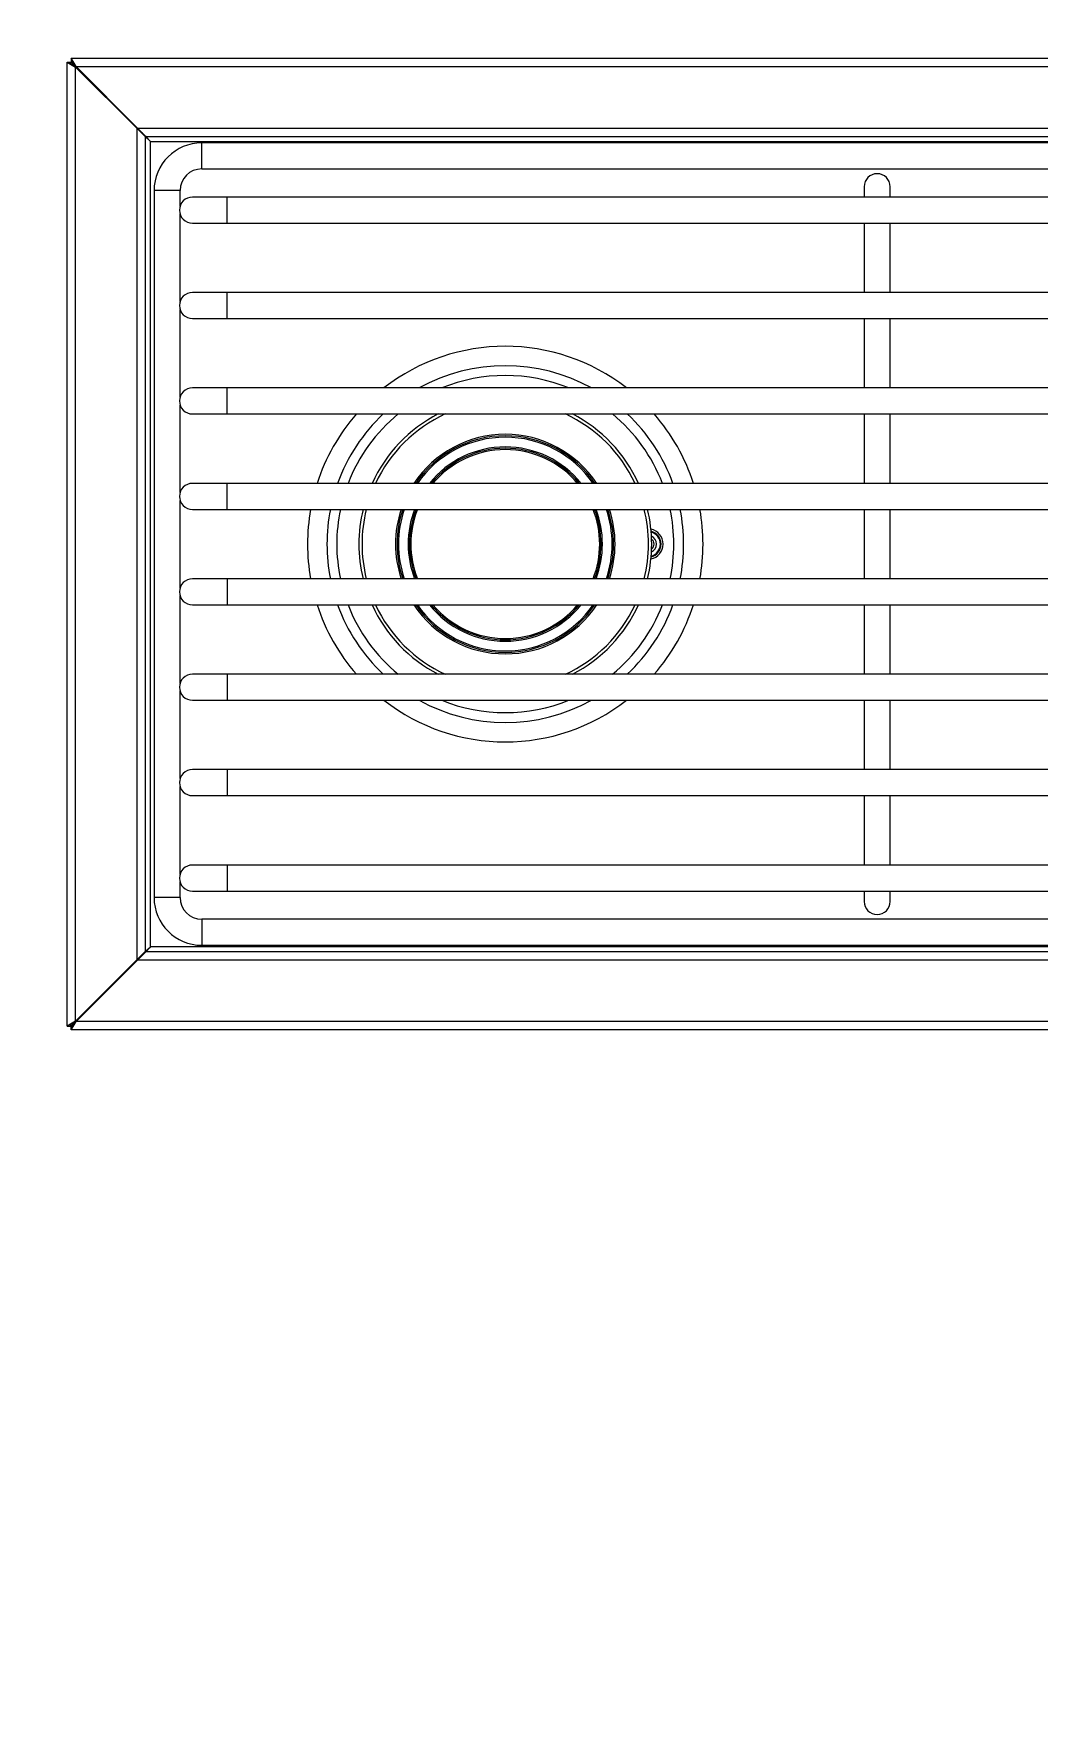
# Model space of a CAD drawing. Header units: inches. Extents: x -1 to 4116, y -71 to 1384.
# Drawn here: x 847.81 to 862.31, y 1071.09 to 1095.22 of the extents above; entities that cross this region are included whole.
import ezdxf

# ---------------------------------------------------------------- set-up
doc = ezdxf.new("R2010")
doc.units = ezdxf.units.IN
doc.header["$MEASUREMENT"] = 0
doc.layers.add('A-APPL-NEWW', color=1, linetype='Continuous')
doc.layers.add('A-WALL-HTCH-F', color=252, linetype='Continuous')

msp = doc.modelspace()

# ---------------------------------------------------------------- hatches: boundary and pattern name
at = {"layer": 'A-WALL-HTCH-F'}
h = msp.add_hatch(dxfattribs=at)
h.set_pattern_fill('ANSI31', color=256)
h.set_pattern_definition([(45, (344.39756, 69.81976), (-0.088388348, 0.088388348), [])])
h.paths.add_polyline_path([(868.06377117, 1221.86544828), (844.06377117, 1221.86544828), (844.06377117, 1197.86544828), (868.06377117, 1197.86544828)])
h.paths.add_polyline_path([(864.56377117, 1201.36544828), (847.56377117, 1201.36544828), (847.56377117, 1218.36544828), (864.56377117, 1218.36544828)], flags=16)
h.paths.add_polyline_path([(1028.06377117, 1221.86544828), (1004.06377117, 1221.86544828), (1004.06377117, 1197.86544828), (1028.06377117, 1197.86544828)])
h.paths.add_polyline_path([(1007.56377117, 1218.36544828), (1024.56377117, 1218.36544828), (1024.56377117, 1201.36544828), (1007.56377117, 1201.36544828)], flags=16)
h.paths.add_polyline_path([(1188.06377117, 1221.86544828), (1164.06377117, 1221.86544828), (1164.06377117, 1197.86544828), (1188.06377117, 1197.86544828)])
h.paths.add_polyline_path([(1167.56377117, 1218.36544828), (1184.56377117, 1218.36544828), (1184.56377117, 1201.36544828), (1167.56377117, 1201.36544828)], flags=16)
h.paths.add_polyline_path([(1044.06377117, 273.86544828), (1020.06377117, 273.86544828), (1020.06377117, 249.86544828), (1044.06377117, 249.86544828)])
h.paths.add_polyline_path([(1040.56377117, 253.36544828), (1023.56377117, 253.36544828), (1023.56377117, 270.36544828), (1040.56377117, 270.36544828)], flags=16)
h.paths.add_polyline_path([(1163.31377117, 273.86544828), (1152.06377117, 273.86544828), (1152.06377117, 249.86544828), (1163.31377117, 249.86544828), (1163.31377117, 253.36544828), (1155.56377117, 253.36544828), (1155.56377117, 270.36544828), (1163.31377117, 270.36544828)])
h.paths.add_polyline_path([(856.06377117, 326.11544828), (836.31377117, 326.11544828), (836.31377117, 350.07893897), (831.31377117, 350.07893897), (831.31377117, 321.11544828), (856.06377117, 321.11544828)])
h.paths.add_polyline_path([(908.06377117, 326.11544828), (904.06377117, 326.11544828), (904.06377117, 321.11544828), (908.06377117, 321.11544828)])
h.paths.add_polyline_path([(960.06377117, 326.11544828), (956.06377117, 326.11544828), (956.06377117, 321.11544828), (960.06377117, 321.11544828)])
h.paths.add_polyline_path([(836.31377117, 460.1519576), (831.31377117, 460.1519576), (831.31377117, 374.07893897), (836.31377117, 374.07893897)])
h.paths.add_polyline_path([(1212.56377117, 504.36544828), (1167.56377117, 504.36544828), (1167.56377117, 504.86544828), (1164.06377117, 504.86544828), (1164.06377117, 501.36544828), (1166.06377117, 501.36544828), (1166.06377117, 503.63852295), (1167.56377117, 503.63852295), (1167.56377117, 501.36544828), (1204.56377117, 501.36544828), (1204.56377117, 500.86544828), (1208.06377117, 500.86544828), (1208.06377117, 501.36544828), (1212.56377117, 501.36544828)], flags=17)
h.paths.add_polyline_path([(1212.56377117, 504.86544828), (1204.56377117, 504.86544828), (1186.06377117, 504.86544828), (1186.06377117, 504.36544828), (1212.56377117, 504.36544828)], flags=16)
edge = h.paths.add_edge_path(flags=17)
edge.add_line((1212.56488726, 505.11544828), (1186.06377117, 505.11544828))
edge.add_line((1186.06377117, 505.11544828), (1186.06377117, 504.86544828))
edge.add_line((1186.06377117, 504.86544828), (1204.56377117, 504.86544828))
edge.add_line((1204.56377117, 504.86544828), (1212.56377117, 504.86544828))
edge.add_arc((1240.56377117, 504.86544828), 28, 179.488423743, 180, ccw=False)
h.paths.add_polyline_path([(1172.56377117, 681.86544828), (1167.56377117, 681.86544828), (1167.56377117, 704.36544828), (1172.56377117, 704.36544828)], flags=16)
h.paths.add_polyline_path([(1208.06377117, 500.86544828), (1204.56377117, 500.86544828), (1204.56377117, 500.11544828), (1208.06377117, 500.11544828)], flags=17)
h.paths.add_polyline_path([(1172.81377117, 495.86544828), (1172.06377117, 495.86544828), (1172.06377117, 486.86544828), (1172.81377117, 486.86544828)], flags=17)
h.paths.add_polyline_path([(1172.81377117, 500.11544828), (1204.56377117, 500.11544828), (1204.56377117, 500.86544828), (1172.06377117, 500.86544828), (1172.06377117, 495.86544828), (1172.81377117, 495.86544828)], flags=16)
h.paths.add_polyline_path([(1172.06377117, 486.86544828), (1167.56377117, 486.86544828), (1167.56377117, 478.86544828), (1172.06377117, 478.86544828)], flags=17)
h.paths.add_polyline_path([(1172.81377117, 486.86544828), (1172.06377117, 486.86544828), (1172.06377117, 482.86544828), (1172.81377117, 482.86544828)], flags=17)
h.paths.add_polyline_path([(1172.81377117, 482.86544828), (1172.06377117, 482.86544828), (1172.06377117, 478.86544828), (1172.81377117, 478.86544828)], flags=17)
h.paths.add_polyline_path([(1167.56377117, 501.36544828), (1166.06377117, 501.36544828), (1166.06377117, 478.86544828), (1167.56377117, 478.86544828)], flags=17)
h.paths.add_polyline_path([(1166.06377117, 486.86544828), (1164.06377117, 486.86544828), (1164.06377117, 478.86544828), (1166.06377117, 478.86544828)], flags=17)
h.paths.add_polyline_path([(1164.06377117, 504.36544828), (1163.31377117, 504.36544828), (1163.31377117, 478.86544828), (1164.06377117, 478.86544828)], flags=17)
h.paths.add_polyline_path([(1166.06377117, 495.86544828), (1164.06377117, 495.86544828), (1164.06377117, 486.86544828), (1166.06377117, 486.86544828)], flags=17)
h.paths.add_polyline_path([(1166.06377117, 501.36544828), (1164.06377117, 501.36544828), (1164.06377117, 495.86544828), (1166.06377117, 495.86544828)], flags=17)
h.paths.add_polyline_path([(1172.06377117, 500.86544828), (1204.56377117, 500.86544828), (1204.56377117, 501.36544828), (1167.56377117, 501.36544828), (1167.56377117, 495.86544828), (1172.06377117, 495.86544828)], flags=17)
h.paths.add_polyline_path([(1172.06377117, 495.86544828), (1167.56377117, 495.86544828), (1167.56377117, 486.86544828), (1172.06377117, 486.86544828)], flags=17)
h.paths.add_polyline_path([(1167.56377117, 503.63852295), (1166.06377117, 503.63852295), (1166.06377117, 501.36544828), (1167.56377117, 501.36544828)], flags=16)
h.paths.add_polyline_path([(1168.31377117, 554.11544828), (1190.31377117, 554.11544828), (1190.31377117, 580.36544828), (1185.31377117, 580.36544828), (1185.31377117, 559.11544828), (1163.31377117, 559.11544828), (1163.31377117, 506.36544828), (1164.06377117, 506.36544828), (1164.06377117, 504.86544828), (1175.06377117, 504.86544828), (1175.06377117, 505.11544828), (1168.31377117, 505.11544828)], flags=17)
h.paths.add_polyline_path([(1164.06377117, 504.86544828), (1164.06377117, 506.36544828), (1163.31377117, 506.36544828), (1163.31377117, 504.36544828), (1164.06377117, 504.36544828)], flags=17)
h.paths.add_polyline_path([(1175.06377117, 504.86544828), (1167.56377117, 504.86544828), (1167.56377117, 504.36544828), (1175.06377117, 504.36544828)], flags=16)
h.paths.add_polyline_path([(1186.06377117, 504.86544828), (1175.06377117, 504.86544828), (1175.06377117, 504.36544828), (1186.06377117, 504.36544828)], flags=16)
h.paths.add_polyline_path([(1186.06377117, 505.11544828), (1175.06377117, 505.11544828), (1175.06377117, 504.86544828), (1186.06377117, 504.86544828)], flags=16)
h.paths.add_polyline_path([(1168.31377117, 418.1169859), (1168.31377117, 444.36544828), (1172.81914228, 444.36544828), (1172.81914228, 423.11544828), (1209.06377117, 423.11544828), (1209.06377117, 418.1169859)])
h.paths.add_polyline_path([(1253.06914228, 423.1169859), (1241.06377117, 423.1169859), (1241.06377117, 418.11544828), (1253.06914228, 418.11544828)])
h.paths.add_polyline_path([(1244.31377117, 398.11544828), (1249.31377117, 398.11544828), (1249.31377117, 394.1169859), (1288.81377117, 394.1169859), (1288.81377117, 398.11544828), (1293.81913633, 398.11536314), (1293.82618755, 360.6163898), (1288.8191421, 360.6163898), (1288.8191421, 389.1169859), (1244.31377117, 389.1169859)])
h.paths.add_polyline_path([(1288.81914228, 436.11544828), (1288.81914228, 423.1169859), (1285.06914228, 423.1169859), (1285.06914228, 418.1169859), (1288.81377117, 418.1169859), (1288.81377117, 403.11544828), (1293.81914228, 403.11544816), (1293.81914109, 436.11544828)])
h.paths.add_polyline_path([(1288.81914228, 441.11544828), (1288.81914228, 445.61544828), (1293.81377117, 445.61544828), (1293.81377117, 441.11544828)])
h.paths.add_polyline_path([(1336.31377117, 441.11544828), (1368.31377117, 441.11544828), (1368.31377117, 436.11544828), (1365.81377117, 436.11544828), (1365.81377117, 398.11544828), (1357.31377117, 398.11544828), (1357.31377117, 403.11544828), (1360.81377117, 403.11544828), (1360.81377117, 436.11544828), (1336.31377117, 436.11544828)])
h.paths.add_polyline_path([(1168.31377099, 325.11792741), (1288.8191421, 325.11792741), (1288.8191421, 328.6163898), (1293.81795388, 328.61630476), (1293.81795388, 319.11792741), (1168.31377099, 319.11792741)])
h.paths.add_polyline_path([(1483.81377117, 460.36544828), (1488.81377117, 460.36544828), (1488.81377117, 470.61544828), (1483.81377117, 470.61544828)])
h.paths.add_polyline_path([(1483.81377117, 561.61544828), (1488.81377117, 561.61544828), (1488.81377117, 603.61544828), (1483.81377117, 603.61544828), (1483.81377117, 577.11544828), (1315.81377117, 577.11544828), (1315.81377117, 677.61544828), (1310.81377117, 677.61544828), (1310.81377117, 571.11544828), (1307.56377117, 571.11544828), (1307.56377117, 566.11544828), (1315.81377117, 566.11544828), (1315.81377117, 572.11544828), (1483.81377117, 572.11544828), (1483.81377117, 561.61544828), (1488.81377117, 561.61544828)])
h.paths.add_polyline_path([(1308.81377116, 682.61544828), (1308.81377116, 708.61544828), (1370.56377117, 708.61544828), (1370.56377117, 707.36544828), (1339.56377117, 707.36544828), (1339.56377117, 704.86544828), (1370.56377117, 704.86544828), (1370.56377117, 703.61544828), (1315.81377117, 703.61544828), (1315.81377117, 682.61544828), (1311.56377117, 682.61544828), (1311.56377117, 702.11544828), (1311.56377117, 682.61544828)])
h.paths.add_polyline_path([(1483.81377117, 734.36544828), (1483.81377117, 708.61544828), (1429.06377117, 708.61544828), (1429.06377117, 707.36544828), (1459.31377117, 707.36544828), (1459.31377117, 704.86544828), (1429.06377117, 704.86544828), (1429.06377117, 703.61544828), (1483.81377117, 703.61544828), (1483.81377117, 681.86544828), (1488.81377117, 681.86544828), (1488.81377117, 734.36544828)])
h.paths.add_polyline_path([(1483.81377117, 830.36544828), (1483.81377117, 782.36544828), (1488.81377117, 782.36544828), (1488.81377117, 811.61544828), (1506.81377117, 811.61544828), (1506.81377117, 897.11544828), (1488.81377117, 897.11544828), (1488.81377117, 926.36544828), (1483.81377117, 926.36544828), (1483.81377117, 878.36544828), (1488.06377117, 878.36544828), (1488.06377117, 892.86544828), (1502.56377117, 892.86544828), (1502.56377117, 815.86544828), (1488.06377117, 815.86544828), (1488.06377117, 830.36544828)])
h.paths.add_polyline_path([(1398.06377117, 1001.61544828), (1398.06377117, 1006.61544828), (1488.81377117, 1006.61544828), (1488.81377117, 974.36544828), (1483.81377117, 974.36544828), (1483.81377117, 1001.61544828), (1414.06377117, 1001.61544828)])
h.paths.add_polyline_path([(1172.06377117, 1006.61544828), (1254.06377117, 1006.61544828), (1254.06377117, 1001.61544828), (1172.06377117, 1001.61544828)])
h.paths.add_polyline_path([(1012.06377117, 1006.61544828), (1028.06377117, 1006.61544828), (1028.06377117, 1001.61544828), (1012.06377117, 1001.61544828)])
h.paths.add_polyline_path([(868.06377117, 1006.61544828), (868.06377117, 1001.61544828), (836.31377117, 1001.61544828), (836.31377117, 915.86544828), (831.31377117, 915.86544828), (831.31377117, 1006.61544828)])
h.paths.add_polyline_path([(831.31377117, 879.86544828), (836.31377117, 879.86544828), (836.31377117, 804.36544828), (831.31377117, 804.36544828)])
h.paths.add_polyline_path([(831.31377117, 768.36544828), (831.31377117, 671.36544828), (836.31377117, 671.36544828), (836.31377117, 677.61544828), (867.56377117, 677.61544828), (867.56377117, 678.86544828), (835.31377117, 678.86544828), (835.31377117, 681.36544828), (867.56377117, 681.36544828), (867.56377117, 682.61544828), (836.31377117, 682.61544828), (836.31377117, 768.36544828)])
h.paths.add_polyline_path([(899.56377117, 682.61544828), (976.06377117, 682.61544828), (976.06377117, 677.61544828), (976.31377117, 677.61544828), (976.31377117, 647.36544828), (971.31377117, 647.36544828), (971.31377117, 677.61544828), (899.56377117, 677.61544828)])
h.paths.add_polyline_path([(1027.81377117, 508.11544828), (1027.81377117, 443.11544828), (1032.81377117, 443.11544828), (1032.81377117, 669.11544828), (1038.81377117, 669.11544828), (1038.81377117, 677.61544828), (1034.56377117, 677.61544828), (1034.56377117, 673.36544828), (1032.06377117, 673.36544828), (1032.06377117, 677.61544828), (1027.81377117, 677.61544828), (1027.81377117, 577.11544828), (976.31377117, 577.11544828), (976.31377117, 605.36544828), (971.31377117, 605.36544828), (971.31377117, 577.11544828), (836.31377117, 577.11544828), (836.31377117, 639.36544828), (831.31377117, 639.36544828), (831.31377117, 560.61544828), (836.31377117, 560.61544828), (836.31377117, 572.11544828), (911.31377117, 572.11544828), (911.31377117, 544.11544828), (912.56377117, 544.11544828), (912.56377117, 573.11544828), (915.06377117, 573.11544828), (915.06377117, 544.11544828), (916.31377117, 544.11544828), (916.31377117, 572.11544828), (958.31377117, 572.11544828), (958.31377117, 513.11544828), (955.06377117, 513.11544828), (955.06377117, 508.11544828), (966.56377117, 508.11544828), (966.56377117, 513.11544828), (963.31377117, 513.11544828), (963.31377117, 572.11544828), (1027.81377117, 572.11544828), (1027.81377117, 513.11544828), (996.56377117, 513.11544828), (996.56377117, 508.11544828)])
h.paths.add_polyline_path([(916.31377117, 513.11544828), (925.06377117, 513.11544828), (925.06377117, 508.11544828), (836.31377117, 508.11544828), (836.31377117, 484.1519576), (831.31377117, 484.1519576), (831.31377117, 524.61544828), (836.31377117, 524.61544828), (836.31377117, 513.11544828), (911.31377117, 513.11544828), (911.31377117, 516.11544828), (916.31377117, 516.11544828)], flags=17)
h.paths.add_polyline_path([(1027.81377117, 326.11544828), (1027.81377117, 345.86544828), (1032.81377117, 345.86544828), (1032.81377117, 350.11544828), (1074.06377117, 350.11544828), (1074.06377117, 345.11544828), (1032.81377117, 345.11544828), (1032.81377117, 321.11544828), (1008.06377117, 321.11544828), (1008.06377117, 326.11544828)])
h.paths.add_polyline_path([(1122.06377117, 350.11544828), (1163.31377117, 350.11544828), (1163.31377117, 345.11544828), (1122.06377117, 345.11544828)])
h.paths.add_polyline_path([(1032.81377117, 682.61544828), (1032.81377117, 708.61544828), (1019.31377117, 708.61544828), (1019.31377117, 682.61544828), (1023.56377117, 682.61544828), (1023.56377117, 703.61544828), (1028.56377117, 703.61544828), (1028.56377117, 682.61544828)])
h.paths.add_polyline_path([(1027.81377119, 383.11544828), (1032.81377117, 383.11544828), (1032.81377117, 353.36544828), (1027.81377119, 353.36544828)])
h.paths.add_polyline_path([(1164.06377117, 673.36544828), (1161.56377117, 673.36544828), (1161.56377117, 678.36544828), (1164.06377117, 678.36544828)], flags=16)
edge = h.paths.add_edge_path()
edge.add_line((1293.81377117, 505.11544828), (1272.81377117, 505.11544828))
edge.add_line((1272.81377117, 505.11544828), (1272.81377117, 511.61544828))
edge.add_line((1272.81377117, 511.61544828), (1267.81377117, 511.61544828))
edge.add_line((1267.81377117, 511.61544828), (1267.81377117, 505.11544828))
edge.add_line((1267.81377117, 505.11544828), (1244.31377117, 505.11544828))
edge.add_line((1244.31377117, 505.11544828), (1244.31377117, 566.11544828))
edge.add_line((1244.31377117, 566.11544828), (1267.81377117, 566.11544828))
edge.add_line((1267.81377117, 566.11544828), (1267.81377117, 559.61544828))
edge.add_line((1267.81377117, 559.61544828), (1272.81377117, 559.61544828))
edge.add_line((1272.81377117, 559.61544828), (1272.81377117, 566.11544828))
edge.add_line((1272.81377117, 566.11544828), (1277.56377117, 566.11544828))
edge.add_line((1277.56377117, 566.11544828), (1277.56377117, 571.11544828))
edge.add_line((1277.56377117, 571.11544828), (1244.31377117, 571.11544828))
edge.add_line((1244.31377117, 571.11544828), (1244.31377117, 677.61544828))
edge.add_line((1244.31377117, 677.61544828), (1243.06377117, 677.61544828))
edge.add_line((1243.06377117, 677.61544828), (1243.06377117, 682.61544828))
edge.add_line((1243.06377117, 682.61544828), (1176.81377117, 682.61544828))
edge.add_line((1176.81377117, 682.61544828), (1176.81377117, 708.61544828))
edge.add_line((1176.81377117, 708.61544828), (1163.31377117, 708.61544828))
edge.add_line((1163.31377117, 708.61544828), (1163.31377117, 682.61544828))
edge.add_line((1163.31377117, 682.61544828), (1157.31377117, 682.61544828))
edge.add_line((1157.31377117, 682.61544828), (1157.31377117, 669.11544828))
edge.add_line((1157.31377117, 669.11544828), (1163.31377117, 669.11544828))
edge.add_line((1163.31377117, 669.11544828), (1163.31377117, 665.86544828))
edge.add_line((1163.31377117, 665.86544828), (1168.31377117, 665.86544828))
edge.add_line((1168.31377117, 665.86544828), (1168.31377117, 677.61544828))
edge.add_line((1168.31377117, 677.61544828), (1239.31377117, 677.61544828))
edge.add_line((1239.31377117, 677.61544828), (1239.31377117, 618.61544828))
edge.add_line((1239.31377117, 618.61544828), (1190.31377117, 618.61544828))
edge.add_line((1190.31377117, 618.61544828), (1190.31377117, 628.61544828))
edge.add_line((1190.31377117, 628.61544828), (1168.31377117, 628.61544828))
edge.add_line((1168.31377117, 628.61544828), (1168.31377117, 635.86544828))
edge.add_line((1168.31377117, 635.86544828), (1163.31377117, 635.86544828))
edge.add_line((1163.31377117, 635.86544828), (1163.31377117, 623.61544828))
edge.add_line((1163.31377117, 623.61544828), (1185.31377117, 623.61544828))
edge.add_line((1185.31377117, 623.61544828), (1185.31377117, 610.36544828))
edge.add_line((1185.31377117, 610.36544828), (1190.31377117, 610.36544828))
edge.add_line((1190.31377117, 610.36544828), (1190.31377117, 613.61544828))
edge.add_line((1190.31377117, 613.61544828), (1239.31377117, 613.61544828))
edge.add_line((1239.31377117, 613.61544828), (1239.31377117, 505.11544828))
edge.add_line((1239.31377117, 505.11544828), (1212.56488726, 505.11544828))
edge.add_arc((1240.56377117, 504.86544828), 28.00000001, 179.488423743, 180)
edge.add_line((1212.56377117, 504.86544828), (1212.56377117, 501.36544828))
edge.add_line((1212.56377117, 501.36544828), (1208.06377117, 501.36544828))
edge.add_line((1208.06377117, 501.36544828), (1208.06377117, 500.11544828))
edge.add_line((1208.06377117, 500.11544828), (1288.81377117, 500.11544828))
edge.add_line((1288.81377117, 500.11544828), (1288.81377117, 477.61544828))
edge.add_line((1288.81377117, 477.61544828), (1293.81377117, 477.61544828))
edge.add_line((1293.81377117, 477.61544828), (1293.81377117, 505.11544828))

# ---------------------------------------------------------------- linework, layer by layer
at = {"layer": 'A-APPL-NEWW'}
for p, q in [((848.2993397, 1080.92051935, 0.27330226), (848.2993397, 1094.81037722, 0.27330226)), ((848.2993397, 1094.81037722, 0.27330226), (848.4193397, 1094.73837722, 0.27330226)), ((848.2993397, 1094.81037722, 0.27330226), (848.3473397, 1094.81037722, 0.27330226)), ((848.3473397, 1094.78157722, 0.27330226), (848.3473397, 1094.81037722, 0.27330226)), ((848.3473397, 1094.81037722, 0.27330226), (848.4193397, 1094.73837722, 0.27330226)), ((848.35441076, 1094.86544828, 0.27330226), (871.86926863, 1094.86544828, 0.27330226)), ((848.42641076, 1094.74544828, 0.27330226), (848.35441076, 1094.86544828, 0.27330226)), ((848.35441076, 1094.86544828, 0.27330226), (848.35441076, 1094.81744828, 0.27330226)), ((848.35441076, 1094.81744828, 0.27330226), (848.38321076, 1094.81744828, 0.27330226)), ((848.42641076, 1094.74544828, 0.27330226), (848.35441076, 1094.81744828, 0.27330226)), ((848.4193397, 1080.99251935, 0.27330226), (848.4193397, 1094.73837722, 0.27330226)), ((848.4193397, 1094.73837722, 0.27330226), (849.3043397, 1093.85337722, 0.27330226)), ((848.42641076, 1094.74544828, 0.27330226), (871.79726863, 1094.74544828, 0.27330226)), ((849.31141076, 1093.86044828, 0.27330226), (848.42641076, 1094.74544828, 0.27330226)), ((849.3043397, 1081.87751935, 0.27330226), (849.3043397, 1093.85337722, 0.27330226)), ((849.3043397, 1093.85337722, 0.27330226), (849.4243397, 1093.73337722, 0.27330226)), ((849.31141076, 1093.86044828, 0.27330226), (870.91226863, 1093.86044828, 0.27330226)), ((849.43141076, 1093.74044828, 0.27330226), (849.31141076, 1093.86044828, 0.27330226)), ((849.3763397, 1093.79551935, 0.27330226), (849.3763397, 1093.78137722, 0.27330226)), ((849.4243397, 1093.74751935, 0.27330226), (849.4243397, 1093.73337722, 0.27330226)), ((849.4243397, 1081.99751935, 0.27330226), (849.4243397, 1093.73337722, 0.27330226)), ((849.4963397, 1093.66844828, 0.27330226), (849.4243397, 1093.73337722, 0.27330226)), ((849.43141076, 1093.74044828, 0.27330226), (870.79226863, 1093.74044828, 0.27330226)), ((849.43141076, 1093.74044828, 0.27330226), (849.4963397, 1093.66844828, 0.27330226)), ((849.4963397, 1082.06244828, 0.27330226), (849.4963397, 1093.66844828, 0.27330226)), ((849.4963397, 1093.66844828, 0.27330226), (870.7273397, 1093.66844828, 0.27330226)), ((869.9868397, 1093.64669828, 0.27330226), (850.2368397, 1093.64669828, 0.27330226)), ((850.2368397, 1093.27169828, 0.27330226), (850.2368397, 1093.64669828, 0.27330226)), ((850.2368397, 1093.27169828, 0.27330226), (869.9868397, 1093.27169828, 0.27330226)), ((849.5493397, 1092.95919828, 0.27330226), (849.5493397, 1082.77169828, 0.27330226)), ((849.9243397, 1092.95919828, 0.27330226), (849.5493397, 1092.95919828, 0.27330226)), ((849.9243397, 1092.73534166, 0.27330226), (849.9243397, 1092.95919828, 0.27330226)), ((859.7843397, 1093.01544828, 0.27330226), (859.7843397, 1092.86544828, 0.27330226)), ((860.1593397, 1092.86544828, 0.27330226), (860.1593397, 1093.01544828, 0.27330226)), ((850.6028397, 1092.86544828, 0.27330226), (850.1028397, 1092.86544828, 0.27330226)), ((869.6208397, 1092.86544828, 0.27330226), (850.6028397, 1092.86544828, 0.27330226)), ((850.6028397, 1092.67794828, 0.27330226), (850.6028397, 1092.86544828, 0.27330226)), ((850.6028397, 1092.49044828, 0.27330226), (850.6028397, 1092.67794828, 0.27330226)), ((849.9243397, 1091.36034166, 0.27330226), (849.9243397, 1092.6205549, 0.27330226)), ((850.1028397, 1092.49044828, 0.27330226), (850.6028397, 1092.49044828, 0.27330226)), ((850.6028397, 1092.49044828, 0.27330226), (869.6208397, 1092.49044828, 0.27330226)), ((859.7843397, 1092.49044828, 0.27330226), (859.7843397, 1091.49044828, 0.27330226)), ((860.1593397, 1091.49044828, 0.27330226), (860.1593397, 1092.49044828, 0.27330226)), ((850.6028397, 1091.49044828, 0.27330226), (850.1028397, 1091.49044828, 0.27330226)), ((869.6208397, 1091.49044828, 0.27330226), (850.6028397, 1091.49044828, 0.27330226)), ((850.6028397, 1091.30294828, 0.27330226), (850.6028397, 1091.49044828, 0.27330226)), ((849.9243397, 1089.98534166, 0.27330226), (849.9243397, 1091.2455549, 0.27330226)), ((850.6028397, 1091.11544828, 0.27330226), (850.6028397, 1091.30294828, 0.27330226)), ((850.1028397, 1091.11544828, 0.27330226), (850.6028397, 1091.11544828, 0.27330226)), ((850.6028397, 1091.11544828, 0.27330226), (869.6208397, 1091.11544828, 0.27330226)), ((859.7843397, 1091.11544828, 0.27330226), (859.7843397, 1090.11544828, 0.27330226)), ((860.1593397, 1090.11544828, 0.27330226), (860.1593397, 1091.11544828, 0.27330226)), ((850.6028397, 1090.11544828, 0.27330226), (850.1028397, 1090.11544828, 0.27330226)), ((869.6208397, 1090.11544828, 0.27330226), (850.6028397, 1090.11544828, 0.27330226)), ((850.6028397, 1089.92794828, 0.27330226), (850.6028397, 1090.11544828, 0.27330226)), ((849.9243397, 1088.61034166, 0.27330226), (849.9243397, 1089.8705549, 0.27330226)), ((850.1028397, 1089.74044828, 0.27330226), (850.6028397, 1089.74044828, 0.27330226)), ((850.6028397, 1089.74044828, 0.27330226), (850.6028397, 1089.92794828, 0.27330226)), ((850.6028397, 1089.74044828, 0.27330226), (869.6208397, 1089.74044828, 0.27330226)), ((859.7843397, 1089.74044828, 0.27330226), (859.7843397, 1088.74044828, 0.27330226)), ((860.1593397, 1088.74044828, 0.27330226), (860.1593397, 1089.74044828, 0.27330226)), ((850.6028397, 1088.74044828, 0.27330226), (850.1028397, 1088.74044828, 0.27330226)), ((869.6208397, 1088.74044828, 0.27330226), (850.6028397, 1088.74044828, 0.27330226)), ((850.6028397, 1088.55294828, 0.27330226), (850.6028397, 1088.74044828, 0.27330226)), ((850.6028397, 1088.36544828, 0.27330226), (850.6028397, 1088.55294828, 0.27330226)), ((849.9243397, 1087.23534166, 0.27330226), (849.9243397, 1088.4955549, 0.27330226)), ((850.1028397, 1088.36544828, 0.27330226), (850.6028397, 1088.36544828, 0.27330226)), ((850.6028397, 1088.36544828, 0.27330226), (869.6208397, 1088.36544828, 0.27330226)), ((859.7843397, 1088.36544828, 0.27330226), (859.7843397, 1087.36544828, 0.27330226)), ((860.1593397, 1087.36544828, 0.27330226), (860.1593397, 1088.36544828, 0.27330226)), ((850.6028397, 1087.36544828, 0.27330226), (850.1028397, 1087.36544828, 0.27330226)), ((869.6208397, 1087.36544828, 0.27330226), (850.6028397, 1087.36544828, 0.27330226)), ((850.6028397, 1087.36544828, 0.27330226), (850.6028397, 1087.17794828, 0.27330226)), ((849.9243397, 1085.86034166, 0.27330226), (849.9243397, 1087.1205549, 0.27330226)), ((850.6028397, 1087.17794828, 0.27330226), (850.6028397, 1086.99044828, 0.27330226)), ((850.1028397, 1086.99044828, 0.27330226), (850.6028397, 1086.99044828, 0.27330226)), ((850.6028397, 1086.99044828, 0.27330226), (869.6208397, 1086.99044828, 0.27330226)), ((859.7843397, 1086.99044828, 0.27330226), (859.7843397, 1085.99044828, 0.27330226)), ((860.1593397, 1085.99044828, 0.27330226), (860.1593397, 1086.99044828, 0.27330226)), ((850.6028397, 1085.99044828, 0.27330226), (850.1028397, 1085.99044828, 0.27330226)), ((869.6208397, 1085.99044828, 0.27330226), (850.6028397, 1085.99044828, 0.27330226)), ((850.6028397, 1085.99044828, 0.27330226), (850.6028397, 1085.80294828, 0.27330226)), ((849.9243397, 1084.48534166, 0.27330226), (849.9243397, 1085.7455549, 0.27330226)), ((850.6028397, 1085.80294828, 0.27330226), (850.6028397, 1085.61544828, 0.27330226)), ((850.1028397, 1085.61544828, 0.27330226), (850.6028397, 1085.61544828, 0.27330226)), ((850.6028397, 1085.61544828, 0.27330226), (869.6208397, 1085.61544828, 0.27330226)), ((859.7843397, 1085.61544828, 0.27330226), (859.7843397, 1084.61544828, 0.27330226)), ((860.1593397, 1084.61544828, 0.27330226), (860.1593397, 1085.61544828, 0.27330226)), ((850.6028397, 1084.61544828, 0.27330226), (850.1028397, 1084.61544828, 0.27330226)), ((869.6208397, 1084.61544828, 0.27330226), (850.6028397, 1084.61544828, 0.27330226)), ((850.6028397, 1084.61544828, 0.27330226), (850.6028397, 1084.42794828, 0.27330226)), ((850.6028397, 1084.42794828, 0.27330226), (850.6028397, 1084.24044828, 0.27330226)), ((849.9243397, 1083.11034166, 0.27330226), (849.9243397, 1084.3705549, 0.27330226)), ((850.1028397, 1084.24044828, 0.27330226), (850.6028397, 1084.24044828, 0.27330226)), ((850.6028397, 1084.24044828, 0.27330226), (869.6208397, 1084.24044828, 0.27330226)), ((859.7843397, 1084.24044828, 0.27330226), (859.7843397, 1083.24044828, 0.27330226)), ((860.1593397, 1083.24044828, 0.27330226), (860.1593397, 1084.24044828, 0.27330226)), ((850.6028397, 1083.24044828, 0.27330226), (850.1028397, 1083.24044828, 0.27330226)), ((869.6208397, 1083.24044828, 0.27330226), (850.6028397, 1083.24044828, 0.27330226)), ((850.6028397, 1083.24044828, 0.27330226), (850.6028397, 1083.05294828, 0.27330226)), ((849.9243397, 1082.77169828, 0.27330226), (849.9243397, 1082.9955549, 0.27330226)), ((850.6028397, 1083.05294828, 0.27330226), (850.6028397, 1082.86544828, 0.27330226)), ((849.9243397, 1082.77169828, 0.27330226), (849.5493397, 1082.77169828, 0.27330226)), ((850.1028397, 1082.86544828, 0.27330226), (850.6028397, 1082.86544828, 0.27330226)), ((850.6028397, 1082.86544828, 0.27330226), (869.6208397, 1082.86544828, 0.27330226)), ((859.7843397, 1082.86544828, 0.27330226), (859.7843397, 1082.71544828, 0.27330226)), ((860.1593397, 1082.71544828, 0.27330226), (860.1593397, 1082.86544828, 0.27330226)), ((869.9868397, 1082.45919828, 0.27330226), (850.2368397, 1082.45919828, 0.27330226)), ((850.2368397, 1082.45919828, 0.27330226), (850.2368397, 1082.08419828, 0.27330226)), ((849.4243397, 1081.99751935, 0.27330226), (849.4963397, 1082.06244828, 0.27330226)), ((849.4963397, 1082.06244828, 0.27330226), (849.43141076, 1081.99044828, 0.27330226)), ((870.7273397, 1082.06244828, 0.27330226), (849.4963397, 1082.06244828, 0.27330226)), ((850.2368397, 1082.08419828, 0.27330226), (869.9868397, 1082.08419828, 0.27330226)), ((849.3043397, 1081.87751935, 0.27330226), (848.4193397, 1080.99251935, 0.27330226)), ((848.42641076, 1080.98544828, 0.27330226), (849.31141076, 1081.87044828, 0.27330226)), ((849.4243397, 1081.99751935, 0.27330226), (849.3043397, 1081.87751935, 0.27330226)), ((849.31141076, 1081.87044828, 0.27330226), (849.43141076, 1081.99044828, 0.27330226)), ((870.91226863, 1081.87044828, 0.27330226), (849.31141076, 1081.87044828, 0.27330226)), ((849.3763397, 1081.94951935, 0.27330226), (849.3763397, 1081.93537722, 0.27330226)), ((849.4243397, 1081.99751935, 0.27330226), (849.4243397, 1081.98337722, 0.27330226)), ((870.79226863, 1081.99044828, 0.27330226), (849.43141076, 1081.99044828, 0.27330226)), ((848.4193397, 1080.99251935, 0.27330226), (848.2993397, 1080.92051935, 0.27330226)), ((848.2993397, 1080.92051935, 0.27330226), (848.3473397, 1080.92051935, 0.27330226)), ((848.4193397, 1080.99251935, 0.27330226), (848.3473397, 1080.92051935, 0.27330226)), ((848.3473397, 1080.92051935, 0.27330226), (848.3473397, 1080.94931935, 0.27330226)), ((848.35441076, 1080.86544828, 0.27330226), (848.42641076, 1080.98544828, 0.27330226)), ((848.35441076, 1080.91344828, 0.27330226), (848.42641076, 1080.98544828, 0.27330226)), ((848.38321076, 1080.91344828, 0.27330226), (848.35441076, 1080.91344828, 0.27330226)), ((848.35441076, 1080.86544828, 0.27330226), (848.35441076, 1080.91344828, 0.27330226)), ((871.86926863, 1080.86544828, 0.27330226), (848.35441076, 1080.86544828, 0.27330226)), ((871.79726863, 1080.98544828, 0.27330226), (848.42641076, 1080.98544828, 0.27330226))]:
    msp.add_line(p, q, dxfattribs=at)
for centre, radius, start, end in [((850.2368397, 1092.95919828, 0.27330226), 0.6875, 90, 180), ((850.2368397, 1092.95919828, 0.27330226), 0.3125, 90, 180), ((859.9718397, 1093.01544828, 0.27330226), 0.1875, 0, 180), ((850.1028397, 1092.67794828, 0.27330226), 0.1875, 90, 180), ((850.1028397, 1092.67794828, 0.27330226), 0.1875, 180, 270), ((850.1028397, 1091.30294828, 0.27330226), 0.1875, 90, 180), ((850.1028397, 1091.30294828, 0.27330226), 0.1875, 180, 270), ((854.6118397, 1087.86544828, 0.27330226), 2.85, 52.136353638, 127.863646362), ((854.6118397, 1087.86544828, 0.27330226), 2.57035354, 61.088316595, 118.911683405), ((854.6118397, 1087.86544828, 0.27330226), 2.42893219, 67.870223575, 112.129776425), ((850.1028397, 1089.92794828, 0.27330226), 0.1875, 90, 180), ((850.1028397, 1089.92794828, 0.27330226), 0.1875, 180, 270), ((854.6118397, 1087.86544828, 0.27330226), 2.85, 138.860489585, 162.120414568), ((854.6118397, 1087.86544828, 0.27330226), 2.57035354, 133.157882458, 160.09752936), ((854.6118397, 1087.86544828, 0.27330226), 2.42893219, 129.471205494, 158.885026892), ((854.6118397, 1087.86544828, 0.27330226), 2.11, 117.298955657, 155.500081825), ((854.6118397, 1087.86544828, 0.27330226), 2.06514754, 114.779780326, 154.931686882), ((854.6118397, 1087.86544828, 0.27330226), 2.06514754, 25.068313118, 65.220219674), ((854.6118397, 1087.86544828, 0.27330226), 2.11, 24.499918175, 62.701044343), ((854.6118397, 1087.86544828, 0.27330226), 2.42893219, 21.114973108, 50.528794506), ((854.6118397, 1087.86544828, 0.27330226), 2.57035354, 19.90247064, 46.842117542), ((854.6118397, 1087.86544828, 0.27330226), 2.85, 17.879585432, 41.139510415), ((854.6118397, 1087.86544828, 0.27330226), 1.58205901, 33.578345475, 146.421654525), ((854.6118397, 1087.86544828, 0.27330226), 1.56, 34.117884159, 145.882115841), ((854.6118397, 1087.86544828, 0.27330226), 1.54, 34.623535479, 145.376464521), ((854.6118397, 1087.86544828, 0.27330226), 1.4, 38.682187454, 141.317812546), ((854.6118397, 1087.86544828, 0.27330226), 1.38, 39.350150905, 140.649849095), ((854.6118397, 1087.86544828, 0.27330226), 1.36098022, 40.009825484, 139.990174516), ((850.1028397, 1088.55294828, 0.27330226), 0.1875, 90, 180), ((850.1028397, 1088.55294828, 0.27330226), 0.1875, 180, 270), ((854.6118397, 1087.86544828, 0.27330226), 2.85, 169.895817284, 190.104182716), ((854.6118397, 1087.86544828, 0.27330226), 2.57035354, 168.782978321, 180), ((854.6118397, 1087.86544828, 0.27330226), 2.42893219, 168.12063437, 180), ((854.6118397, 1087.86544828, 0.27330226), 2.11, 166.292411234, 193.707588766), ((854.6118397, 1087.86544828, 0.27330226), 2.06514754, 165.988688327, 194.011311673), ((854.6118397, 1087.86544828, 0.27330226), 1.58205901, 161.576159276, 198.423840724), ((854.6118397, 1087.86544828, 0.27330226), 1.56, 161.306059077, 198.693940923), ((854.6118397, 1087.86544828, 0.27330226), 1.54, 161.054094201, 198.945905799), ((854.6118397, 1087.86544828, 0.27330226), 1.4, 159.075167572, 200.924832428), ((854.6118397, 1087.86544828, 0.27330226), 1.38, 158.757327573, 201.242672427), ((854.6118397, 1087.86544828, 0.27330226), 1.36098022, 158.44573479, 201.55426521), ((854.6118397, 1087.86544828, 0.27330226), 1.36098022, 338.44573479, 21.55426521), ((854.6118397, 1087.86544828, 0.27330226), 1.38, 338.757327573, 21.242672427), ((854.6118397, 1087.86544828, 0.27330226), 1.4, 339.075167572, 20.924832428), ((854.6118397, 1087.86544828, 0.27330226), 1.54, 341.054094201, 18.945905799), ((854.6118397, 1087.86544828, 0.27330226), 1.56, 341.306059077, 18.693940923), ((854.6118397, 1087.86544828, 0.27330226), 1.58205901, 341.576159276, 18.423840725), ((854.6118397, 1087.86544828, 0.27330226), 2.06514754, 345.988688327, 14.011311673), ((854.6118397, 1087.86544828, 0.27330226), 2.11, 346.292411234, 13.707588766), ((854.6118397, 1087.86544828, 0.27330226), 2.42893219, 348.12063437, 11.87936563), ((854.6118397, 1087.86544828, 0.27330226), 2.57035354, 348.782978321, 11.217021679), ((854.6118397, 1087.86544828, 0.27330226), 2.85, 0, 10.104182716), ((856.6668397, 1087.86544828, 0.27330226), 0.21875, 0, 78.371255038), ((856.6668397, 1087.86544828, 0.27330226), 0.19, 0, 75.692922499), ((854.6118397, 1087.86544828, 0.27330226), 2.57035354, 180, 191.217021679), ((854.6118397, 1087.86544828, 0.27330226), 2.42893219, 180, 191.87936563), ((856.6668397, 1087.86544828, 0.27330226), 0.21875, 281.628744962, 0), ((856.6668397, 1087.86544828, 0.27330226), 0.19, 284.307077501, 0), ((856.6668397, 1087.86544828, 0.27330226), 0.18, 285.417399365, 74.582600635), ((856.6668397, 1087.86544828, 0.27330226), 0.125, 294.549198572, 65.450801428), ((856.6668397, 1087.86544828, 0.27330226), 0.09, 306.683282764, 53.316717236), ((854.6118397, 1087.86544828, 0.27330226), 2.85, 349.895817284, 0), ((850.1028397, 1087.17794828, 0.27330226), 0.1875, 90, 180), ((850.1028397, 1087.17794828, 0.27330226), 0.1875, 180, 270), ((854.6118397, 1087.86544828, 0.27330226), 2.85, 197.879585432, 221.139510415), ((854.6118397, 1087.86544828, 0.27330226), 2.57035354, 199.90247064, 226.842117542), ((854.6118397, 1087.86544828, 0.27330226), 2.42893219, 201.114973108, 230.528794506), ((854.6118397, 1087.86544828, 0.27330226), 2.11, 204.499918175, 242.701044343), ((854.6118397, 1087.86544828, 0.27330226), 2.06514754, 205.068313118, 245.220219674), ((854.6118397, 1087.86544828, 0.27330226), 1.58205901, 213.578345475, 270), ((854.6118397, 1087.86544828, 0.27330226), 1.56, 214.117884159, 270), ((854.6118397, 1087.86544828, 0.27330226), 1.54, 214.623535479, 270), ((854.6118397, 1087.86544828, 0.27330226), 1.4, 218.682187453, 270), ((854.6118397, 1087.86544828, 0.27330226), 1.38, 219.350150905, 270), ((854.6118397, 1087.86544828, 0.27330226), 1.36098022, 220.009825484, 270), ((854.6118397, 1087.86544828, 0.27330226), 1.38, 270, 320.649849095), ((854.6118397, 1087.86544828, 0.27330226), 1.56, 270, 325.882115841), ((854.6118397, 1087.86544828, 0.27330226), 1.36098022, 270, 319.990174516), ((854.6118397, 1087.86544828, 0.27330226), 1.58205901, 270, 326.421654525), ((854.6118397, 1087.86544828, 0.27330226), 1.54, 270, 325.376464521), ((854.6118397, 1087.86544828, 0.27330226), 1.4, 270, 321.317812547), ((854.6118397, 1087.86544828, 0.27330226), 2.06514754, 294.779780326, 334.931686882), ((854.6118397, 1087.86544828, 0.27330226), 2.11, 297.298955657, 335.500081825), ((854.6118397, 1087.86544828, 0.27330226), 2.42893219, 309.471205494, 338.885026892), ((854.6118397, 1087.86544828, 0.27330226), 2.57035354, 313.157882458, 340.09752936), ((854.6118397, 1087.86544828, 0.27330226), 2.85, 318.860489585, 342.120414568), ((850.1028397, 1085.80294828, 0.27330226), 0.1875, 90, 180), ((850.1028397, 1085.80294828, 0.27330226), 0.1875, 180, 270), ((854.6118397, 1087.86544828, 0.27330226), 2.85, 232.136353638, 307.863646362), ((854.6118397, 1087.86544828, 0.27330226), 2.57035354, 241.088316595, 298.911683405), ((854.6118397, 1087.86544828, 0.27330226), 2.42893219, 247.870223575, 292.129776425), ((850.1028397, 1084.42794828, 0.27330226), 0.1875, 90, 180), ((850.1028397, 1084.42794828, 0.27330226), 0.1875, 180, 270), ((850.1028397, 1083.05294828, 0.27330226), 0.1875, 90, 180), ((850.1028397, 1083.05294828, 0.27330226), 0.1875, 180, 270), ((850.2368397, 1082.77169828, 0.27330226), 0.6875, 180, 270), ((850.2368397, 1082.77169828, 0.27330226), 0.3125, 180, 270), ((859.9718397, 1082.71544828, 0.27330226), 0.1875, 180, 0)]:
    msp.add_arc(centre, radius, start, end, dxfattribs=at)

doc.saveas('drawing.dxf')
